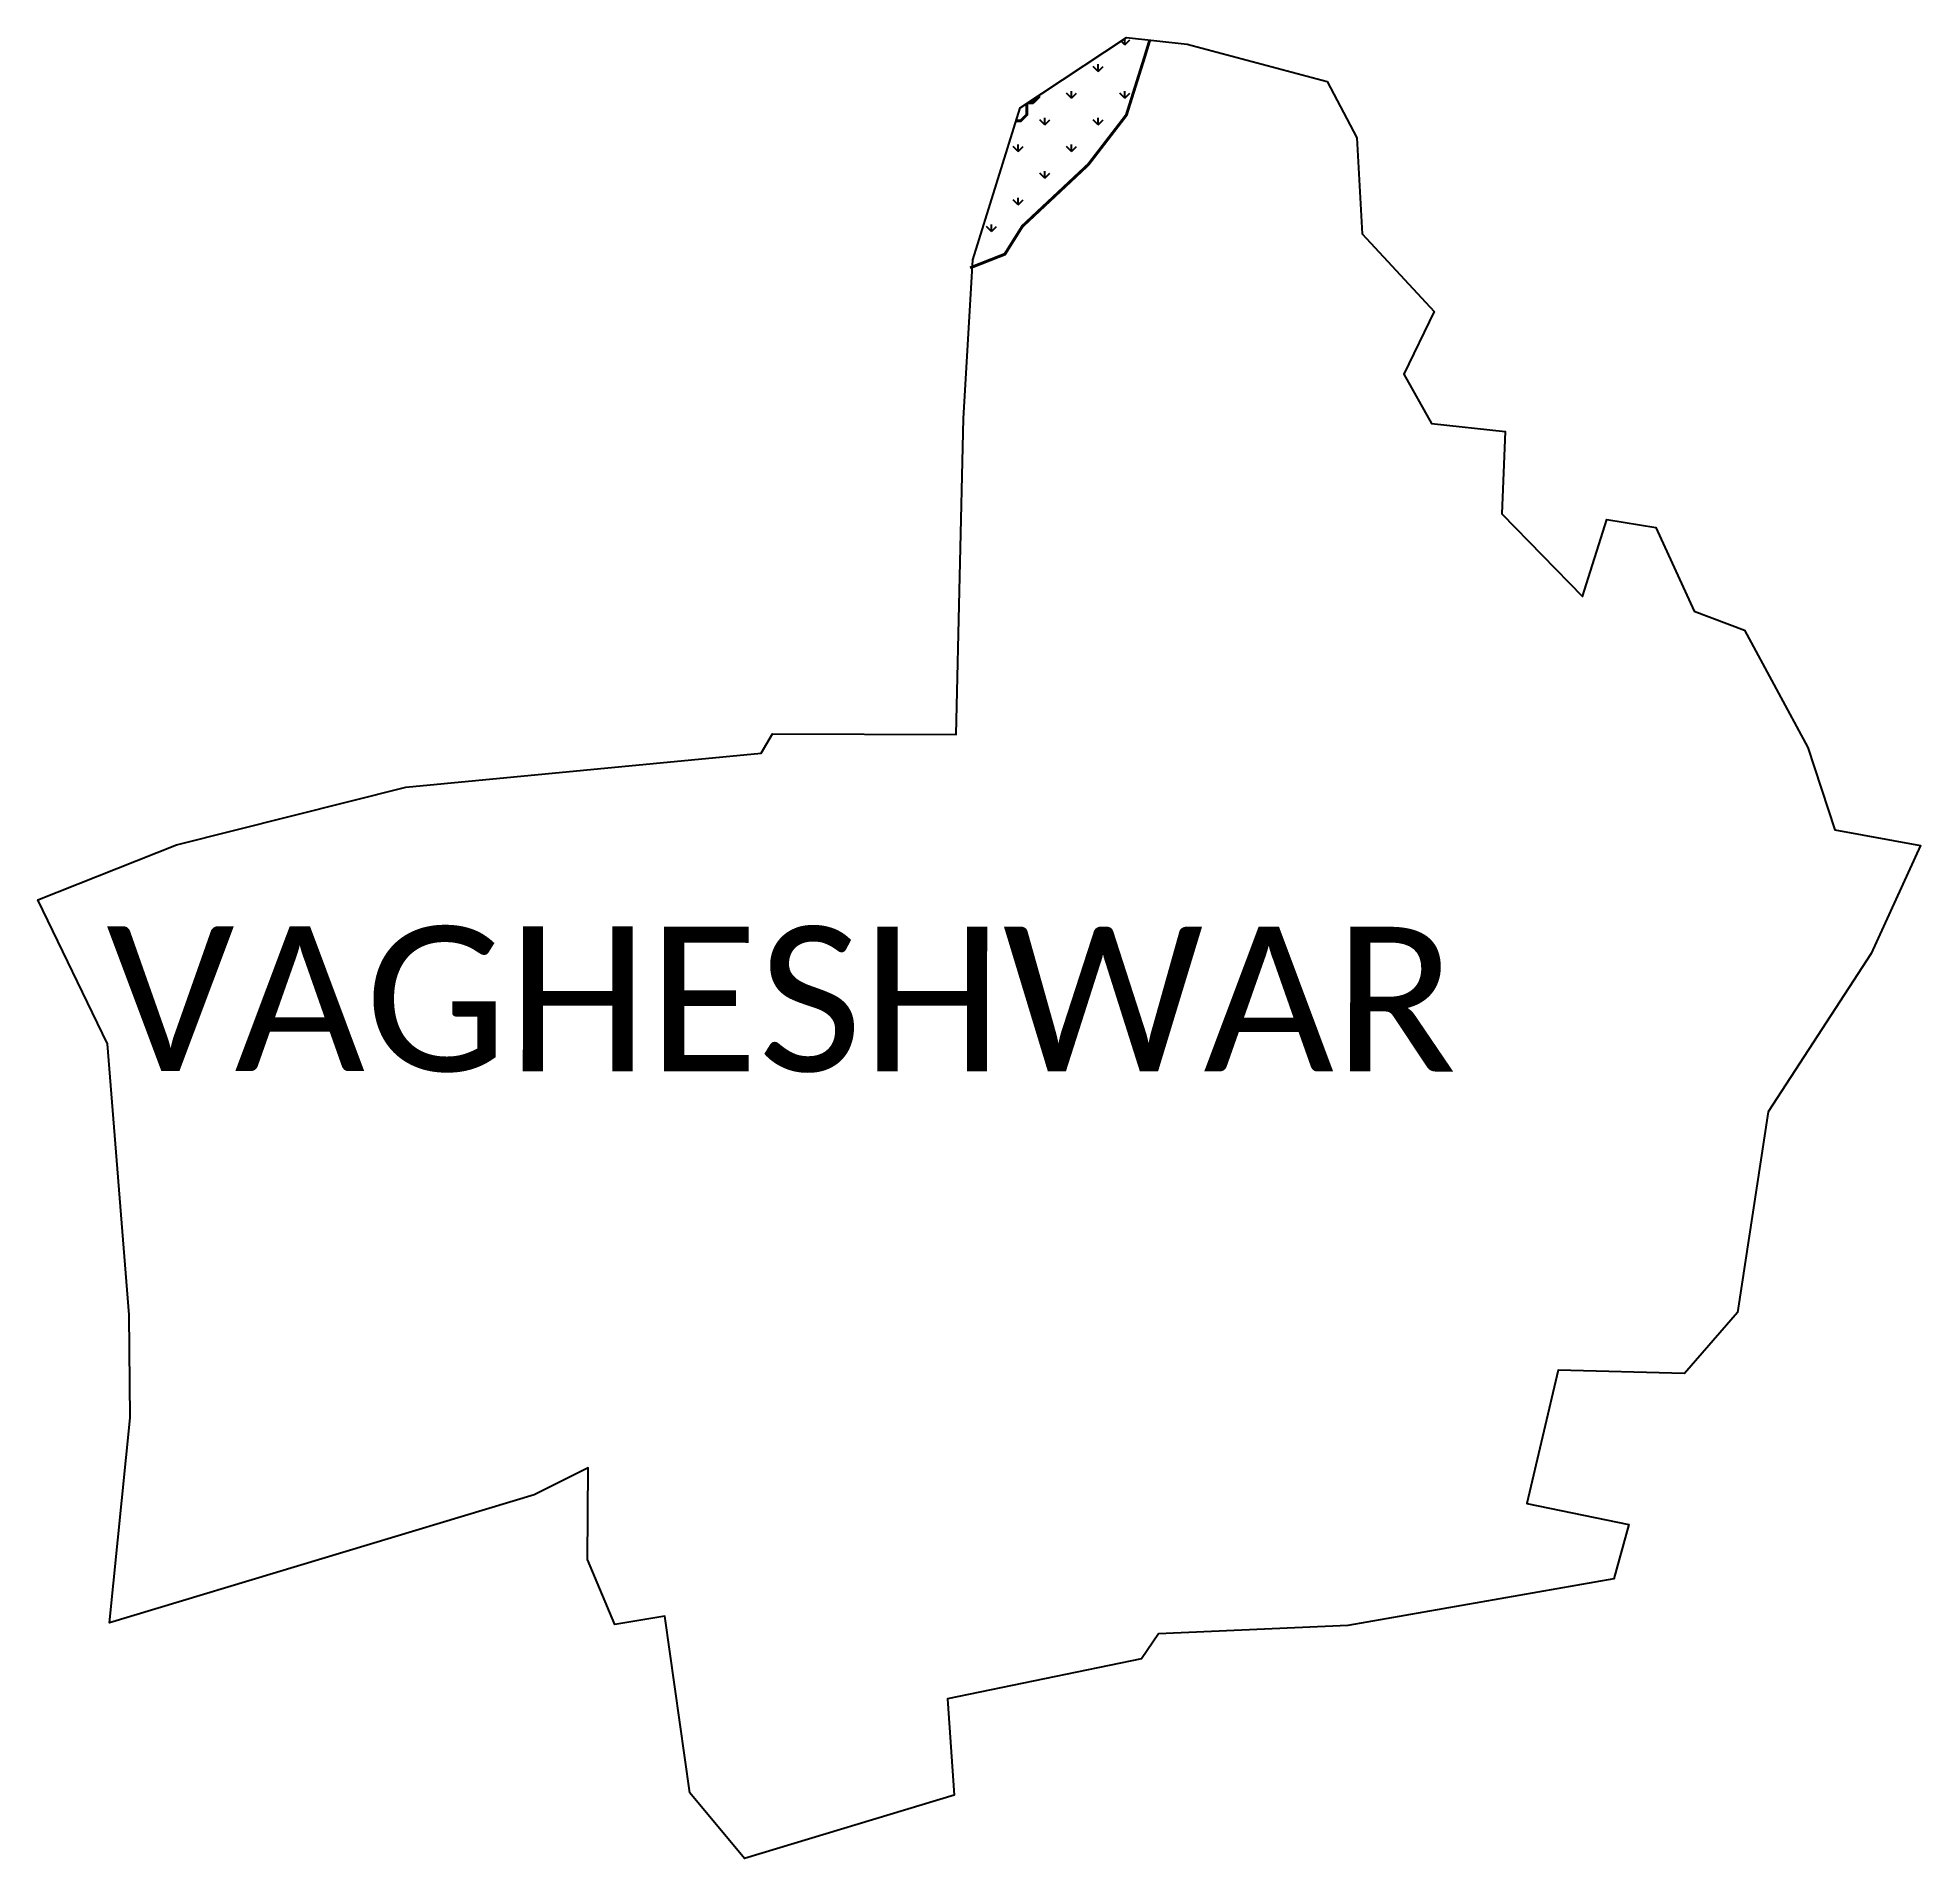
# Model space of a CAD drawing. Header units: metres. Extents: x 353127 to 354393, y 1751941 to 1753166.
import ezdxf

# ---------------------------------------------------------------- set-up
doc = ezdxf.new("R2010")
doc.units = ezdxf.units.M
doc.layers.add('MANGROOVES BUFFER ZONE', color=120, linetype='Continuous')
doc.layers.add('VILLAGE NAME', color=250, linetype='Continuous')

msp = doc.modelspace()

# ---------------------------------------------------------------- hatches: boundary and pattern name
at = {"layer": 'MANGROOVES BUFFER ZONE'}
h = msp.add_hatch(dxfattribs=at)
h.set_pattern_fill('GRASS', color=256)
h.paths.add_polyline_path([(353859, 1753114.2), (353871.6, 1753154.3), (353874.7, 1753164.6), (353859, 1753166.3), (353800.2, 1753127.3), (353800.2, 1753126.5), (353796.1, 1753122.5), (353793, 1753122.5), (353792, 1753121.9), (353792, 1753114.4), (353787.9, 1753110.3), (353785, 1753110.3), (353755.8, 1753016.8), (353755.5, 1753012.1), (353777.3, 1753020.6), (353789.1, 1753039.4), (353833.4, 1753080.9)])

# ---------------------------------------------------------------- linework, layer by layer
at = {"color": 3}
for points in [[(354013.9, 1753098.8), (354017.5, 1753034.4), (354065.9, 1752982), (354045.6, 1752939.9), (354064.3, 1752906.7), (354113.8, 1752901.3), (354111.4, 1752845.8), (354165.8, 1752790.4), (354182.2, 1752842.2), (354215.1, 1752836.7), (354240.8, 1752780.4), (354274.7, 1752767.7), (354317.2, 1752688.6), (354335.5, 1752633.2), (354393, 1752622.7), (354359.8, 1752550.2), (354290.6, 1752443.5), (354270.1, 1752308.5), (354234.4, 1752267.6), (354149.3, 1752269.7), (354128.3, 1752180.1), (354197, 1752165.9), (354186.9, 1752129.3), (354007.9, 1752097.9), (353880.6, 1752092.3), (353869.1, 1752075.5), (353738.7, 1752048.6), (353743.2, 1751983.9), (353602.2, 1751941.3), (353565.5, 1751985.3), (353548.7, 1752104.2), (353514.9, 1752098.7), (353496.7, 1752142.4), (353497.1, 1752204.1), (353460.8, 1752185.9), (353175.2, 1752099.8), (353189.1, 1752237.8), (353188.4, 1752306.9), (353173.8, 1752489.4), (353126.9, 1752586.3), (353220.2, 1752623.1), (353374.5, 1752662.1), (353613.5, 1752684.8), (353621, 1752698), (353744.6, 1752697.5), (353749.5, 1752910), (353755.8, 1753016.8), (353787.7, 1753119), (353859, 1753166.3), (353900, 1753161.8), (353994.1, 1753136.8)], [(353994.1, 1753136.8), (354013.9, 1753098.8)]]:
    msp.add_lwpolyline(points, dxfattribs=at)
at = {"layer": 'MANGROOVES BUFFER ZONE', "const_width": 2}
for points in [[(353753.9, 1753011.4), (353777.3, 1753020.6), (353789.1, 1753039.4), (353833.4, 1753080.9), (353859, 1753114.2), (353871.6, 1753154.3), (353874.7, 1753164.6)], [(353800.2, 1753127.3), (353800.2, 1753126.5), (353796.1, 1753122.5), (353793, 1753122.5)], [(353792, 1753121.9), (353792, 1753114.4), (353787.9, 1753110.3), (353785, 1753110.3)]]:
    msp.add_lwpolyline(points, dxfattribs=at)

# ---------------------------------------------------------------- texts
at = {"layer": 'VILLAGE NAME', "insert": (353173.1, 1752568.4), "char_height": 97.384, "attachment_point": 1, "rotation": 359.9793}
msp.add_mtext_dynamic_manual_height_columns('{\\fCalibri|b0|i0|c0|p34;VAGHESHWAR}', width=960.962, gutter_width=486.9, heights=[0], dxfattribs=at)

doc.saveas('drawing.dxf')
